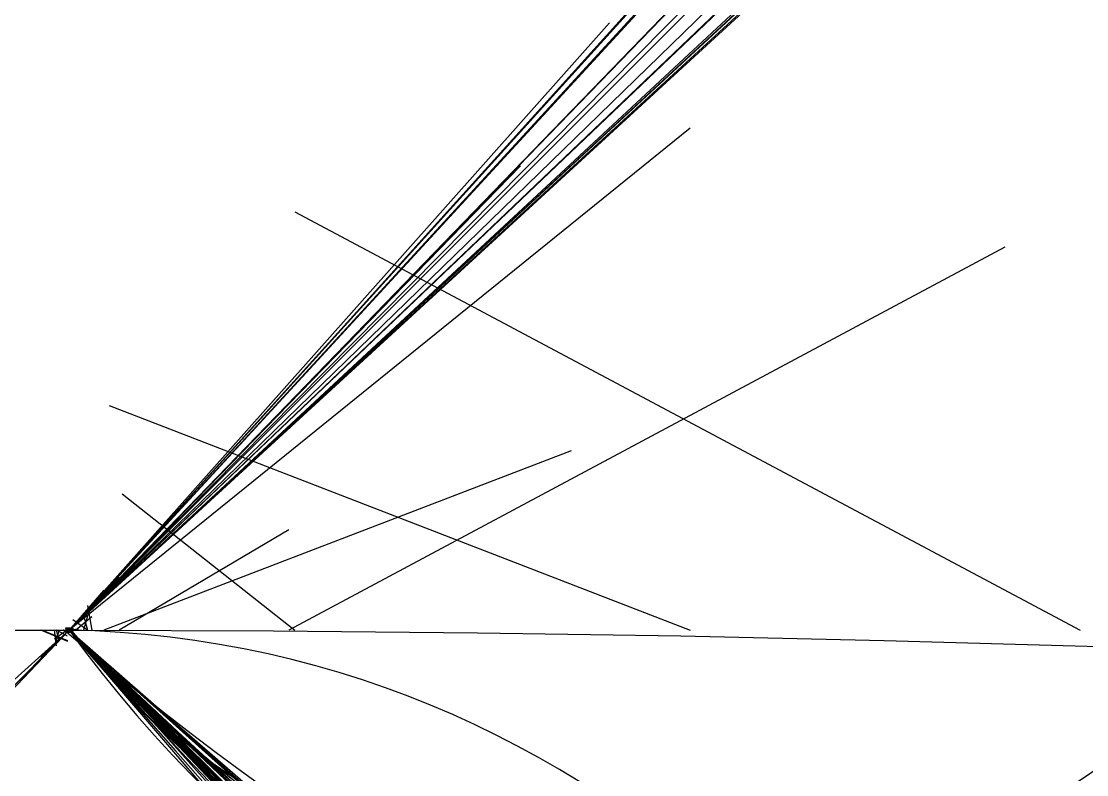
# Model space of a CAD drawing. Header units: metres. Extents: x -8192 to 99157, y -16384 to 95255.
# Drawn here: x -12.4 to 264, y -37.5 to 157.9 of the extents above; entities that cross this region are included whole.
import ezdxf

# ---------------------------------------------------------------- set-up
doc = ezdxf.new("R2010")
doc.units = ezdxf.units.M

msp = doc.modelspace()

# ---------------------------------------------------------------- linework, layer by layer
at = {"layer": 'MCD_Layer_0'}
for p, q in [((89731.921787, 83416.421793), (0, 0)), ((89921.421775, 82740.421782), (0, 0)), ((53684.945262, 58477.195262), (0, 0)), ((50559.445267, 54891.945266), (0, 0)), ((58303.710852, 53488.710856), (0, 0)), ((47588.19522, 52674.695221), (0, 0)), ((55187.460864, 51092.710867), (0, 0)), ((51092.710867, 48693.960859), (0, 0)), ((43044.195227, 47519.195228), (0, 0)), ((397.03424, 401.635802), (0, 0)), ((260.542053, 248.620636), (0, 0)), ((246.79251, 240.015167), (0, 0)), ((140.130401, 157.501495), (0, 0)), ((117.113052, 120.439224), (0, 0)), ((-0.999817, 0), (0, 0.000092)), ((-0.990234, -0.513031), (-0.59375, 0.469604)), ((-0.987335, 0.503174), (-0.474182, 0.51059)), ((-0.981873, -0.505066), (-0.447327, 0.50705)), ((-0.981079, 0.496002), (-0.551117, 0.511017)), ((-0.976013, 0.478516), (0, 0.496094)), ((-0.976013, 0.478516), (0.982422, 0.491119)), ((-0.976013, 0.478516), (0.377594, 0.48175)), ((-0.974976, -0.507538), (0.045898, 0.509369)), ((-0.97464, 0.49707), (-0.625549, 0.50708)), ((-0.970856, 0.490692), (0.387878, 0.507568)), ((-0.470764, 0.331177), (-0.970825, -0.666016)), ((0.253387, 0.497955), (-0.967407, 0.50296)), ((-0.444763, 0.486145), (-0.967224, 0.493744)), ((-0.959991, 0.489594), (0.163208, 0.495514)), ((-0.959991, -0.510406), (-0.028778, 0.495361)), ((0.27002, -0.514832), (-0.955078, 0.492188)), ((0.177734, 0.485168), (-0.955078, 0.492188)), ((-0.954376, 0.503113), (0.331116, 0.510651)), ((-0.953583, 0.470978), (0, 0.492188)), ((0.156525, -0.512482), (-0.952209, 0.507507)), ((-0.424957, 0.491394), (-0.952179, 0.507935)), ((-0.947296, 0.497284), (0.567749, 0.503418)), ((-0.243195, 0.488617), (-0.944, 0.487)), ((-0.940796, -0.509613), (0, 0.496094)), ((-0.940796, -0.509613), (0.000031, 0.495605)), ((-0.940796, -0.509613), (0, 0.480469)), ((-0.940796, -0.509613), (0, 0)), ((-0.929016, 0.496582), (-0.927399, 0.510223)), ((-0.924255, -0.507507), (-0.178741, 0.507935)), ((-0.915802, 0.49762), (0.254242, 0.507812)), ((0.543427, 0.497803), (-0.913879, 0.507751)), ((-0.905609, -0.513367), (0.256012, 0.495605)), ((-0.905609, -0.513367), (-0.751984, 0.485168)), ((-0.905579, 0.488586), (-0.204773, 0.495575)), ((-0.90094, 0.496368), (-0.784882, 0.510254)), ((0.747345, -0.509827), (-0.90033, 0.508606)), ((-0.895996, -0.51004), (0.687988, 0.482208)), ((0.159332, -0.509583), (-0.895905, 0.508026)), ((-0.410431, 0.496735), (-0.893372, 0.507202)), ((-0.891235, 0.492645), (0.452667, 0.511322)), ((-0.880005, -0.513611), (0.000031, 0.495605)), ((-0.880005, 0.486389), (0.000031, 0.495605)), ((-0.880005, -0.521423), (-0.544006, 0.494415)), ((-0.880005, 0.486389), (0, 0.480469)), ((-0.109375, -0.520935), (-0.880005, 0.482483)), ((0.078125, 0.479218), (-0.880005, 0.482483)), ((-0.880005, -0.513611), (0, 0.480469)), ((0.541016, 0.486328), (-0.877197, 0.495178)), ((-0.0625, -0.51535), (-0.877197, 0.495178)), ((-0.544769, -0.509918), (-0.872223, 0.507904)), ((-0.864014, -0.514252), (0.511993, 0.491211)), ((-0.857605, 0.489594), (-0.609253, 0.496246)), ((-0.857605, 0.489594), (0.157471, 0.49408)), ((-0.855377, 0.502197), (-0.642792, 0.511475)), ((-0.851196, 0.489532), (0.928009, 0.48822)), ((-0.841614, 0.488953), (0.700806, 0.487946)), ((0.415039, -0.512543), (-0.835938, 0.485107)), ((-0.833008, -0.510529), (0.002197, 0.496094)), ((0.713593, -0.521942), (-0.828796, 0.493225)), ((-0.075592, 0.501801), (-0.820312, 0.510162)), ((-0.819183, 0.488251), (-0.444763, 0.495422)), ((-0.819183, 0.488251), (-0.169586, 0.488403)), ((-0.81601, -0.511292), (0, 0.480469)), ((-0.595215, -0.516815), (-0.812775, 0.493561)), ((0.713593, -0.521942), (-0.812775, 0.493561)), ((-0.805603, -0.504517), (-0.104797, 0.50708)), ((-0.118378, 0.487915), (-0.803192, 0.488586)), ((-0.799988, -0.510956), (0.000031, 0.495605)), ((-0.799988, -0.510956), (0, 0.480469)), ((-0.799347, 0.50177), (-0.751343, 0.508331)), ((-0.358398, -0.512238), (-0.791199, 0.49353)), ((-0.783997, 0.488403), (-0.076782, 0.495331)), ((0.22403, 0.487122), (-0.777588, 0.489319)), ((-0.768005, -0.512238), (-0.204803, 0.496063)), ((-0.768005, -0.512238), (0.000031, 0.495605)), ((-0.768005, -0.512238), (-0.204773, 0.495575)), ((0.992188, -0.516296), (-0.768005, 0.495575)), ((-0.768005, -0.512238), (0, 0.480469)), ((-0.767029, 0.488953), (0.752014, 0.48941)), ((-0.767029, 0.488953), (-0.47998, 0.487946)), ((-0.765747, 0.496002), (0.844391, 0.510284)), ((-0.751984, 0.481262), (0.511993, 0.491211)), ((-0.751984, -0.514832), (0.723206, 0.480408)), ((-0.751984, -0.514832), (0, 0)), ((-0.748993, -0.498627), (0.509399, 0.508057)), ((0.095673, 0.503235), (-0.745941, 0.511047)), ((0.562225, 0.485962), (-0.739655, 0.508331)), ((-0.736023, 0.484528), (0, 0)), ((-0.736023, 0.484528), (0, 0.480469)), ((-0.732452, 0.497742), (0.757996, 0.506622)), ((-0.726654, 0.504059), (0.803192, 0.511383)), ((-0.723206, -0.511688), (0.496033, 0.495758)), ((-0.704865, 0.497803), (0.757996, 0.506714)), ((-0.70401, -0.52652), (0, 0.496094)), ((-0.703156, 0.497955), (0.321625, 0.507812)), ((-0.70285, -0.515228), (0.966278, 0.508362)), ((-0.696564, 0.503326), (0.03537, 0.510651)), ((-0.694427, -0.528076), (0.256012, 0.495605)), ((0.790405, 0.490021), (-0.693024, 0.489441)), ((-0.690491, 0.492706), (0.219604, 0.502869)), ((-0.096008, -0.527435), (-0.688019, 0.496277)), ((-0.270996, 0.488617), (-0.688019, 0.494324)), ((-0.687653, 0.491333), (0.555023, 0.508118)), ((-0.675201, 0.476624), (0, 0.496094)), ((-0.671997, 0.489777), (-0.016022, 0.479126)), ((-0.6716, -0.514496), (0.610077, 0.508362)), ((-0.496002, -0.510437), (-0.665588, 0.488739)), ((-0.188812, -0.511414), (-0.665588, 0.488739)), ((-0.664764, -0.508698), (0.178955, 0.509674)), ((0.366821, -0.507721), (-0.662079, 0.509399)), ((0.736023, 0.486145), (-0.65921, -0.522064)), ((-0.656006, 0.490112), (0, 0.480469)), ((-0.650391, -0.520172), (0.002319, 0.496094)), ((-0.650391, -0.520172), (0, 0.430664)), ((-0.640015, -0.513458), (0.563202, 0.495605)), ((-0.640015, 0.482635), (0, 0.490234)), ((0.238342, -0.507385), (-0.63797, 0.507904)), ((0.927673, 0.499603), (-0.637299, 0.511383)), ((-0.544006, 0.488556), (-0.633636, 0.488434)), ((0.390106, 0.498169), (-0.624634, 0.503021)), ((-0.623993, -0.510193), (0, 0.496094)), ((-0.623993, 0.489807), (0, 0.496094)), ((-0.623993, -0.511169), (-0.495972, 0.495422)), ((-0.623993, 0.488831), (-0.495972, 0.495422)), ((-0.623993, -0.511169), (0.81601, 0.494659)), ((-0.623993, -0.510193), (0.81601, 0.494659)), ((-0.623993, 0.489807), (0.81601, 0.494659)), ((-0.623993, 0.488831), (0.81601, 0.494659)), ((0.076599, 0.498718), (-0.61145, 0.510345)), ((0.72641, 0.488678), (-0.609253, 0.496246)), ((-0.605469, -0.520172), (0.962891, 0.494415)), ((-0.605469, -0.520172), (0, 0.438354)), ((-0.600159, 0.492279), (0.9039, 0.508118)), ((-0.598389, 0.483704), (-0.204773, 0.495575)), ((-0.595215, -0.516815), (0.758392, 0.491302)), ((0.291168, -0.511078), (-0.595184, 0.485138)), ((-0.042023, 0.502899), (-0.594635, 0.509979)), ((-0.594269, 0.500305), (-0.231293, 0.510864)), ((-0.59201, -0.515381), (-0.23996, 0.495422)), ((-0.59201, -0.515381), (0.463989, 0.483368)), ((-0.59198, -0.509521), (-0.204773, 0.495575)), ((0.608002, -0.512634), (-0.588776, 0.495331)), ((0.810699, -0.511719), (-0.58194, 0.507874)), ((-0.575989, -0.510162), (0.563202, 0.495605)), ((-0.016022, 0.47522), (-0.572815, 0.492249)), ((0.777771, 0.494141), (-0.559875, 0.507111)), ((-0.554749, 0.507599), (0, 0.512695)), ((-0.554749, -0.492401), (0, 0.512695)), ((-0.554749, 0.507599), (0, 0.511475)), ((-0.554749, -0.492401), (0, 0.511475)), ((-0.554718, 0.50769), (-0.5, 0.512695)), ((-0.554718, -0.49231), (-0.5, 0.512695)), ((-0.554718, 0.50769), (0.999969, 0.511414)), ((-0.554718, -0.49231), (0.999969, 0.511414)), ((-0.553589, -0.513794), (-0.028809, 0.489014)), ((-0.544006, -0.510468), (0, 0.496094)), ((-0.544006, -0.510468), (0.000031, 0.495605)), ((-0.544006, 0.488556), (0.323212, 0.495453)), ((-0.544006, 0.489532), (0.976013, 0.486298)), ((-0.544006, -0.510468), (0, 0.480469)), ((-0.544006, -0.510468), (0, 0)), ((-0.541992, -0.511749), (0.001343, 0.496094)), ((-0.541992, -0.511749), (-0.284912, 0.49295)), ((-0.42337, 0.502136), (-0.540314, 0.511414)), ((-0.534424, -0.522766), (0.256012, 0.495605)), ((0.357574, -0.510651), (-0.531647, 0.50827)), ((-0.527985, 0.489868), (-0.204773, 0.495575)), ((0.257812, 0.47934), (-0.525879, 0.490479)), ((-0.525757, -0.504028), (-0.432007, 0.509644)), ((-0.520081, 0.496582), (0.42868, 0.511017)), ((0.960175, 0.501648), (-0.516937, 0.510162)), ((0.447266, -0.513824), (-0.514893, 0.492218)), ((0.552582, 0.492157), (-0.512848, 0.507904)), ((0, -0.406372), (-0.512268, 0.256012)), ((-0.511993, -0.518585), (0.256012, 0.495605)), ((-0.511993, 0.481415), (0.256012, 0.495605)), ((-0.511993, 0.481415), (0, 0.480469)), ((-0.511993, -0.518585), (0, 0.480469)), ((0, -0.723206), (-0.511688, 0.255981)), ((-0.496033, -0.517273), (0.256012, 0.495605)), ((-0.496033, -0.517273), (-0.496002, 0.492493)), ((-0.496033, -0.517273), (0.496002, 0.491852)), ((-0.496033, -0.517273), (0.015991, 0.481781)), ((-0.496002, -0.513367), (0.777588, 0.496246)), ((-0.080017, -0.514404), (-0.496002, 0.492493)), ((0.94397, -0.520233), (-0.495972, 0.495422)), ((0.94397, 0.479767), (-0.495972, 0.495422)), ((-0.493042, -0.503967), (-0.125641, 0.508179)), ((-0.489563, -0.510498), (0.799866, 0.476624)), ((-0.0625, -0.51535), (-0.489502, 0.493439)), ((-0.488434, 0.49057), (0.152771, 0.507599)), ((-0.291229, 0.48468), (-0.444763, 0.495422)), ((-0.063995, 0.497742), (-0.441467, 0.507385)), ((-0.4375, -0.514374), (0.628906, 0.483826)), ((-0.435181, 0.489471), (0.243195, 0.496216)), ((-0.435181, 0.489471), (-0.281586, 0.495819)), ((-0.431976, 0.487976), (-0.204773, 0.495575)), ((0.289642, 0.50174), (-0.430573, 0.510223)), ((-0.424042, -0.503235), (-0.093079, 0.507477)), ((-0.137573, 0.487122), (-0.422394, 0.48642)), ((0.242737, -0.513428), (-0.414764, 0.509674)), ((-0.412598, 0.490295), (0.962891, 0.494415)), ((-0.412598, 0.490295), (0, 0.438354)), ((-0.073273, 0.500763), (-0.410736, 0.510742)), ((-0.406372, -0.512268), (0.256012, 0.495605)), ((-0.406372, -0.512268), (0.143982, 0.48056)), ((-0.400024, -0.521118), (0.256012, 0.495605)), ((0.902802, 0.49704), (-0.394592, 0.507141)), ((-0.393616, 0.488586), (0.589478, 0.494354)), ((-0.393616, 0.488586), (0.157471, 0.49408)), ((-0.393585, 0.489563), (-0.204803, 0.496063)), ((-0.393585, 0.489563), (-0.204773, 0.495575)), ((-0.384827, -0.877625), (0.001892, 0)), ((-0.249573, 0.487701), (-0.380768, 0.489441)), ((0.226501, 0.492706), (-0.370728, 0.503662)), ((-0.368011, -0.508728), (-0.204803, 0.496063)), ((-0.368011, 0.491272), (-0.204803, 0.496063)), ((-0.368011, -0.508728), (-0.204773, 0.495575)), ((-0.368011, 0.491272), (-0.204773, 0.495575)), ((-0.367584, 0.502014), (0.960968, 0.511475)), ((0.109009, -0.506531), (-0.366302, 0.50943)), ((-0.358398, -0.512238), (0.584808, 0.49411)), ((-0.342407, 0.477356), (0, 0)), ((-0.336029, -0.510986), (0.59198, 0.482147)), ((-0.328949, -0.511353), (0.601044, 0.507874)), ((-0.323242, -0.509705), (0.962891, 0.494415)), ((-0.323242, -0.509705), (0, 0.438354)), ((-0.320007, 0.465912), (0.256012, 0.495605)), ((-0.320007, 0.469818), (-0.012787, 0.493256)), ((0.162323, 0.503418), (-0.313751, 0.511017)), ((-0.311249, -0.502655), (0.730652, 0.507446)), ((-0.310394, -0.510284), (0.171112, 0.507935)), ((0.460571, -0.505859), (-0.304718, 0.509491)), ((-0.304016, -0.521057), (0, 0.496094)), ((-0.304016, -0.521057), (0.000031, 0.495605)), ((0.033051, 0.491028), (-0.30188, 0.503357)), ((-0.297577, -0.512329), (0.009583, 0.496246)), ((-0.297577, -0.512329), (0.707214, 0.494232)), ((-0.296661, 0.497223), (0.155151, 0.503387)), ((-0.291229, 0.48468), (-0.211212, 0.488312)), ((-0.287994, -0.509979), (0, 0.496094)), ((-0.287994, -0.509979), (0.000031, 0.495605)), ((-0.287994, 0.490021), (0.143982, 0.472748)), ((-0.287994, -0.509979), (0, 0.480469)), ((-0.287994, -0.509979), (0, 0)), ((-0.286621, -0.511108), (-0.113281, 0.479553)), ((-0.279327, 0.497681), (0.335388, 0.507385)), ((-0.272003, -0.512573), (0, 0.480469)), ((-0.272003, -0.512573), (0, 0)), ((-0.271393, 0.500427), (-0.137115, 0.510803)), ((-0.270996, 0.488617), (0.880005, 0.494049)), ((-0.255981, -0.513214), (-0.204773, 0.495575)), ((-0.249573, 0.487701), (0.867218, 0.488312)), ((0.30722, -0.510742), (-0.23996, 0.495422)), ((0.720001, -0.511261), (-0.23996, 0.495422)), ((-0.175964, -0.510559), (-0.23996, 0.495422)), ((0.128021, -0.512939), (-0.23996, 0.495422)), ((0.128021, 0.487061), (-0.23996, 0.495422)), ((0.800018, 0.489441), (-0.23996, 0.495422)), ((0.928009, -0.51178), (-0.23996, 0.495422)), ((0.272003, -0.512848), (-0.23996, 0.495422)), ((-0.236053, -0.503571), (0.06308, 0.507935)), ((0.713593, -0.521942), (-0.233582, 0.491943)), ((0.524017, 0.50296), (-0.232666, 0.51059)), ((-0.230042, 0.494049), (0.472839, 0.50705)), ((-0.225647, 0.494049), (0.204468, 0.503693)), ((-0.211182, -0.510712), (0, 0)), ((0, -0.515625), (-0.204803, 0.496063)), ((0.736023, 0.486145), (-0.204803, 0.496063)), ((0.064026, -0.507446), (-0.204803, 0.496063)), ((0.127991, 0.489014), (-0.204803, 0.496063)), ((0.064026, 0.492554), (-0.204803, 0.496063)), ((0.707153, 0.479095), (-0.204803, 0.496063)), ((0, -0.515625), (-0.204773, 0.495575)), ((0.736023, 0.486145), (-0.204773, 0.495575)), ((0.064026, -0.507446), (-0.204773, 0.495575)), ((0.559998, -0.510712), (-0.204773, 0.495575)), ((0.736023, -0.507996), (-0.204773, 0.495575)), ((0.707153, 0.479095), (-0.204773, 0.495575)), ((-0.199371, 0.50058), (-0.01059, 0.510925)), ((-0.199371, 0.50174), (0.020844, 0.510132)), ((0.009918, -0.509613), (-0.193268, 0.50827)), ((0.675323, -0.50296), (-0.188782, 0.507782)), ((-0.188782, -0.510437), (0.000031, 0.495605)), ((-0.188782, -0.510437), (0, 0.480469)), ((0.946808, -0.502838), (-0.185608, 0.507477)), ((-0.175964, -0.510559), (0.015991, 0.481781)), ((-0.172852, 0.488495), (0.962891, 0.494415)), ((-0.172852, 0.488495), (0, 0.438354)), ((0.063995, 0.477905), (-0.166412, 0.496185)), ((-0.159943, 0.503021), (0.977936, 0.509979)), ((-0.158997, 0.496094), (0.742828, 0.510986)), ((-0.151367, 0.488495), (0.117676, 0.494202)), ((-0.151367, 0.488495), (0, 0.438843)), ((0.229218, 0.501038), (-0.145844, 0.510712)), ((-0.143066, 0.489349), (0.751984, 0.496246)), ((-0.143066, 0.489349), (0.880005, 0.494049)), ((-0.128021, 0.488495), (0.256012, 0.495605)), ((-0.128021, -0.518341), (0, 0.480469)), ((-0.128021, -0.518341), (0, 0)), ((0.446136, 0.490265), (-0.126251, 0.507874)), ((0.554321, -0.505402), (-0.110596, 0.50827)), ((-0.109375, -0.520935), (0.447998, 0.494751)), ((-0.108826, 0.482452), (0.803223, 0.483063)), ((-0.106628, -0.50296), (0.538513, 0.509674)), ((0.38678, -0.50473), (-0.106018, 0.507141)), ((-0.104736, -0.511505), (0.117676, 0.494202)), ((-0.104736, -0.511505), (0, 0.438843)), ((-0.102386, 0.487274), (0, 0)), ((-0.097748, -0.498779), (0.333466, 0.508026)), ((-0.096008, 0.486237), (0, 0.480469)), ((-0.095978, 0.48819), (0.563202, 0.495605)), ((0.660156, 0.481415), (-0.088379, 0.49234)), ((-0.083008, -0.511505), (0.962891, 0.494415)), ((-0.083008, -0.511505), (0, 0.438354)), ((-0.080017, -0.514404), (0.256012, 0.495605)), ((-0.080017, -0.514404), (0.496002, 0.491852)), ((-0.080017, 0.488525), (0, 0)), ((-0.080017, -0.514404), (0.015991, 0.481781)), ((-0.079987, -0.510498), (0.323212, 0.495453)), ((-0.079987, -0.510498), (0.630402, 0.488617)), ((0.27002, -0.514832), (-0.074707, 0.493073)), ((0.177734, 0.485168), (-0.074707, 0.493073)), ((-0.069489, -0.498962), (0.909485, 0.510193)), ((0.848999, 0.488708), (-0.063995, 0.496185)), ((-0.063995, -0.509186), (0.281616, 0.496094)), ((-0.063995, 0.490814), (0.281616, 0.496094)), ((-0.063995, -0.509186), (0.563202, 0.495605)), ((-0.063995, 0.490814), (0.563202, 0.495605)), ((-0.062042, 0.496765), (0.426697, 0.507141)), ((0.386017, -0.507965), (-0.051056, 0.508484)), ((-0.046112, -0.503052), (0.672821, 0.507812)), ((0.992188, 0.483704), (-0.016022, 0.479126)), ((0.976562, 0.482391), (-0.016022, 0.479126)), ((0.992188, -0.516296), (-0.016022, 0.479126)), ((0.976562, -0.517609), (-0.016022, 0.479126)), ((-0.000001, 0.000031), (0, 0)), ((-0.000001, -0.000001), (0, 0)), ((-0.000001, 0), (0, 0)), ((0.028839, -0.510529), (0, 0.496094)), ((0.073578, 0.472443), (0, 0.496094)), ((0.81601, -0.509247), (0, 0.496094)), ((0.144012, -0.515533), (0, 0.496094)), ((0.144012, 0.484467), (0, 0.496094)), ((0.81601, 0.490753), (0, 0.496094)), ((0.127991, -0.510986), (0, 0.496094)), ((0, 0.490234), (0.000031, 0.495605)), ((0.147217, -0.516052), (0, 0.492188)), ((0.128021, 0.487061), (0, 0.492188)), ((0.128021, -0.512939), (0, 0.492188)), ((0, 0.491211), (0, 0.480469)), ((0, 0.491211), (0, 0)), ((0.81601, 0.490753), (0, 0.480469)), ((0.81601, 0.490753), (0, 0)), ((0.191986, -0.51355), (0, 0.490234)), ((0.864868, 0.490021), (0, 0.488281)), ((0.304016, 0.489777), (0, 0.480469)), ((0.177734, 0.485168), (0, 0.438843)), ((0.768005, 0.484863), (0, 0.480469)), ((0.768005, 0.484863), (0, 0)), ((0.23999, 0.484528), (0, 0)), ((0.144012, 0.484467), (0, 0)), ((0.144012, 0.484467), (0, 0.480469)), ((0.992188, 0.483704), (0, 0)), ((0.911987, -0.515045), (0, 0.480469)), ((0.768005, -0.515137), (0, 0.480469)), ((0.81601, -0.509247), (0, 0.480469)), ((0.304016, -0.510223), (0, 0.480469)), ((0.144012, -0.515533), (0, 0.480469)), ((0.94397, -0.511444), (0, 0.480469)), ((0, -0.508789), (0, 0.480469)), ((0.063995, -0.509399), (0, 0.480469)), ((0.127991, -0.510986), (0, 0.480469)), ((0.143982, -0.527252), (0, 0.480469)), ((0.683594, 0.479828), (0, 0.438354)), ((0.728516, 0.479828), (0, 0.430664)), ((0.27002, -0.514832), (0, 0.438843)), ((0.01175, 0.01175), (0, 0)), ((0, 0.011063), (0, 0)), ((0.009906, 0.010593), (0, 0)), ((0.010593, 0.010593), (0, 0)), ((0.000383, 0.010444), (0, 0)), ((0.010444, 0.010444), (0, 0)), ((0.00975, 0.010437), (0, 0)), ((0.000591, 0.010256), (0, 0)), ((0.010256, 0.010256), (0, 0)), ((0, 0.009725), (0, 0)), ((0.003975, 0.007881), (0, 0)), ((0.007881, 0.007881), (0, 0)), ((0.003975, 0.007881), (0, 0)), ((0.007881, 0.007881), (0, 0)), ((0.005188, 0.007813), (0, 0)), ((0.007813, 0.007813), (0, 0)), ((0.005188, 0.007813), (0, 0)), ((0.007813, 0.007813), (0, 0)), ((0.005188, 0.007813), (0, 0)), ((0.007813, 0.007813), (0, 0)), ((0.005188, 0.007813), (0, 0)), ((0.007813, 0.007813), (0, 0)), ((0.007813, 0.007813), (0, 0)), ((0.007813, 0.007813), (0, 0)), ((0, 0.007813), (0, 0)), ((0.007813, 0.007813), (0, 0)), ((0.000099, 0.007813), (0, 0)), ((0.007813, 0.007813), (0, 0)), ((0.003906, 0.007813), (0, 0)), ((0.007813, 0.007813), (0, 0)), ((0.003906, 0.007813), (0, 0)), ((0.007813, 0.007813), (0, 0)), ((0.001063, 0.007813), (0, 0)), ((0.007813, 0.007813), (0, 0)), ((0.003906, 0.007813), (0, 0)), ((0.007813, 0.007813), (0, 0)), ((0.003906, 0.007813), (0, 0)), ((0.007813, 0.007813), (0, 0)), ((0.003906, 0.007813), (0, 0)), ((0.007813, 0.007813), (0, 0)), ((0.003906, 0.007813), (0, 0)), ((0.007813, 0.007813), (0, 0)), ((0.003906, 0.007813), (0, 0)), ((0.007813, 0.007813), (0, 0)), ((0.003906, 0.007813), (0, 0)), ((0.007813, 0.007813), (0, 0)), ((0, 0.007813), (0, 0)), ((0.007813, 0.007813), (0, 0)), ((0.001563, 0.007813), (0, 0)), ((0.007813, 0.007813), (0, 0)), ((0, 0.007813), (0, 0)), ((0.007812, 0.007813), (0, 0)), ((0.001953, 0.007813), (0, 0)), ((0.007813, 0.007813), (0, 0)), ((0.007813, 0.007813), (0, 0)), ((0, 0.007813), (0, 0)), ((0.002734, 0.007813), (0, 0)), ((0.007813, 0.007813), (0, 0)), ((0.007813, 0.007813), (0, 0)), ((0.007812, 0.007813), (0, 0)), ((0.000031, 0.007813), (0, 0)), ((0.003894, 0.007788), (0, 0)), ((0.007788, 0.007788), (0, 0)), ((0.003894, 0.007788), (0, 0)), ((0.007788, 0.007788), (0, 0)), ((0.003894, 0.007788), (0, 0)), ((0.007788, 0.007788), (0, 0)), ((0.003906, 0.007788), (0, 0)), ((0.007788, 0.007788), (0, 0)), ((0.003894, 0.007788), (0, 0)), ((0.007788, 0.007788), (0, 0)), ((0.009825, 0.005825), (0, 0)), ((0.005188, 0.005188), (0, 0)), ((0.005188, 0.005188), (0, 0)), ((0.005188, 0.005188), (0, 0)), ((0.007813, 0.005188), (0, 0)), ((0.005188, 0.005188), (0, 0)), ((0.005188, 0.005188), (0, 0)), ((0.007813, 0.005188), (0, 0)), ((0.005188, 0.005188), (0, 0)), ((0.007881, 0.003975), (0, 0)), ((0.003975, 0.003975), (0, 0)), ((0.003975, 0.003975), (0, 0)), ((0.007881, 0.003975), (0, 0)), ((0.003975, 0.003975), (0, 0)), ((0.003975, 0.003975), (0, 0)), ((0, 0.003938), (0, 0)), ((0.003938, 0.003938), (0, 0)), ((0, 0.003938), (0, 0)), ((0.003938, 0.003938), (0, 0)), ((0, 0.003938), (0, 0)), ((0.003938, 0.003938), (0, 0)), ((0.003938, 0.003938), (0, 0)), ((0.003938, 0.003938), (0, 0)), ((0.003938, 0.003938), (0, 0)), ((0.003938, 0.003938), (0, 0)), ((0.003938, 0.003938), (0, 0)), ((0.003906, 0.003906), (0, 0)), ((0.003906, 0.003906), (0, 0)), ((0.003906, 0.003906), (0, 0)), ((0.007813, 0.003906), (0, 0)), ((0.003906, 0.003906), (0, 0)), ((0.003906, 0.003906), (0, 0)), ((0.007813, 0.003906), (0, 0)), ((0.003906, 0.003906), (0, 0)), ((0.003906, 0.003906), (0, 0)), ((0.007788, 0.003906), (0, 0)), ((0.003906, 0.003906), (0, 0)), ((0.003906, 0.003906), (0, 0)), ((0.007813, 0.003906), (0, 0)), ((0.003906, 0.003906), (0, 0)), ((0.003906, 0.003906), (0, 0)), ((0.003906, 0.003906), (0, 0)), ((0.003906, 0.003906), (0, 0)), ((0.007813, 0.003906), (0, 0)), ((0.003906, 0.003906), (0, 0)), ((0.007788, 0.003894), (0, 0)), ((0.003894, 0.003894), (0, 0)), ((0.003894, 0.003894), (0, 0)), ((0.007788, 0.003894), (0, 0)), ((0.003894, 0.003894), (0, 0)), ((0.003894, 0.003894), (0, 0)), ((0.007788, 0.003894), (0, 0)), ((0.003894, 0.003894), (0, 0)), ((0.003894, 0.003894), (0, 0)), ((0.003894, 0.003894), (0, 0)), ((0.007788, 0.003894), (0, 0)), ((0.003894, 0.003894), (0, 0)), ((0.001906, 0.003859), (0, 0)), ((0.000007, 0.00355), (0, 0)), ((0.000014, 0.003547), (0, 0)), ((0.007813, 0.003516), (0, 0)), ((0, 0.003456), (0, 0)), ((0, 0.003316), (0, 0)), ((0, 0.003316), (0, 0)), ((0, 0.003281), (0, 0)), ((0, 0.003281), (0, 0)), ((0, 0.003281), (0, 0)), ((0.000062, 0.003281), (0, 0)), ((0, 0.003281), (0, 0)), ((0, 0.003281), (0, 0)), ((0, 0.003281), (0, 0)), ((0, 0.003281), (0, 0)), ((0, 0.003269), (0, 0)), ((0, 0.003266), (0, 0)), ((0.001063, 0.003266), (0, 0)), ((0.000001, 0.003094), (0, 0)), ((0.000036, 0.002925), (0, 0)), ((0.000984, 0.002609), (0, 0)), ((0.000984, 0.002609), (0, 0)), ((0.007813, 0.002266), (0, 0)), ((0.002266, 0.002266), (0, 0)), ((0.001906, 0.001906), (0, 0)), ((0, 0.001563), (0, 0)), ((0.007813, 0.001563), (0, 0)), ((0.007813, 0.001563), (0, 0)), ((0, 0.001234), (0, 0)), ((0.007813, 0.001172), (0, 0)), ((0.003266, 0.001063), (0, 0)), ((0.001063, 0.001063), (0, 0)), ((0.007813, 0.001063), (0, 0)), ((0.001063, 0.001063), (0, 0)), ((0.007813, 0.000984), (0, 0)), ((0.000984, 0.000984), (0, 0)), ((0.007813, 0.000984), (0, 0)), ((0.000984, 0.000984), (0, 0)), ((0.000008, 0.000785), (0, 0)), ((0, 0.000778), (0, 0)), ((0, 0.000778), (0, 0)), ((0, 0.000778), (0, 0)), ((0.000459, 0.000711), (0, 0)), ((0.000449, 0.000691), (0, 0)), ((0.000591, 0.000591), (0, 0)), ((0, 0.000551), (0, 0)), ((0.000114, 0.000521), (0, 0)), ((0, 0.000488), (0, 0)), ((0.000298, 0.000477), (0, 0)), ((0.010593, 0.000459), (0, 0)), ((0.000459, 0.000459), (0, 0)), ((0.010437, 0.000449), (0, 0)), ((0.000449, 0.000449), (0, 0)), ((0, 0.000426), (0, 0)), ((0.000383, 0.000383), (0, 0)), ((0.000293, 0.000293), (0, 0)), ((0.000009, 0.000226), (0, 0)), ((0.000226, 0.000226), (0, 0)), ((0.000477, 0.000218), (0, 0)), ((0.002266, 0.000196), (0, 0)), ((0, 0.000153), (0, 0)), ((0.000081, 0.000142), (0, 0)), ((0.000142, 0.000142), (0, 0)), ((0.000226, 0.000142), (0, 0)), ((0.000081, 0.000142), (0, 0)), ((0.000142, 0.000142), (0, 0)), ((0.004625, 0.000126), (0, 0)), ((0.000122, 0.000122), (0, 0)), ((0.000521, 0.000114), (0, 0)), ((0.000114, 0.000114), (0, 0)), ((0.000034, 0.000099), (0, 0)), ((0.001172, 0.000098), (0, 0)), ((0.776917, 0), (0, 0.000092)), ((0.000062, 0.000062), (0, 0)), ((0.003938, 0.000062), (0, 0)), ((0.003938, 0.000062), (0, 0)), ((0.000062, 0.000062), (0, 0)), ((0.003281, 0.000062), (0, 0)), ((0.000062, 0.000062), (0, 0)), ((0.000062, 0.000062), (0, 0)), ((0.003938, 0.000051), (0, 0)), ((0.003938, 0.000051), (0, 0)), ((0, 0.000039), (0, 0)), ((0.002894, 0.000036), (0, 0)), ((0.000035, 0.000035), (0, 0)), ((0, 0.000032), (0, 0)), ((0.000032, 0.000032), (0, 0)), ((0.000031, 0.000031), (0, 0)), ((0, 0.000031), (0, 0)), ((0.000031, 0.000031), (0, 0)), ((0.000031, 0.000031), (0, 0)), ((0, 0.000031), (0, 0)), ((0.000003, 0.000031), (0, 0)), ((0.000031, 0.000031), (0, 0)), ((0.000006, 0.000031), (0, 0)), ((0.000031, 0.000031), (0, 0)), ((0.000006, 0.000031), (0, 0)), ((0.000031, 0.000031), (0, 0)), ((0.000006, 0.000031), (0, 0)), ((0.000006, 0.000031), (0, 0)), ((0.000031, 0.000031), (0, 0)), ((0.000006, 0.000031), (0, 0)), ((0.000031, 0.000031), (0, 0)), ((0.000003, 0.000031), (0, 0)), ((0.000031, 0.000031), (0, 0)), ((0.000098, 0.000031), (0, 0)), ((0.000031, 0.000031), (0, 0)), ((0.000031, 0.000031), (0, 0)), ((0.000003, 0.000031), (0, 0)), ((0.000003, 0.000031), (0, 0)), ((0.000031, 0.000031), (0, 0)), ((0.000003, 0.000031), (0, 0)), ((0.000031, 0.000031), (0, 0)), ((0, 0.000031), (0, 0)), ((0.000003, 0.000031), (0, 0)), ((0.000031, 0.000031), (0, 0)), ((0.000006, 0.000031), (0, 0)), ((0.000031, 0.000031), (0, 0)), ((0.000031, 0.000031), (0, 0)), ((0.007812, 0.000031), (0, 0)), ((0.000008, 0.000026), (0, 0)), ((0.000007, 0.000022), (0, 0)), ((0.003938, 0.000014), (0, 0)), ((0.000024, 0.000009), (0, 0)), ((0.000009, 0.000009), (0, 0)), ((0.000142, 0.000008), (0, 0)), ((0.000008, 0.000008), (0, 0)), ((0.000008, 0.000008), (0, 0)), ((0.000785, 0.000008), (0, 0)), ((0.00355, 0.000007), (0, 0)), ((0, 0.000007), (0, 0)), ((0.000142, 0.000007), (0, 0)), ((0.000007, 0.000007), (0, 0)), ((0.000003, 0.000006), (0, 0)), ((0.000031, 0.000006), (0, 0)), ((0.000001, 0.000006), (0, 0)), ((0.000031, 0.000006), (0, 0)), ((0.000031, 0.000006), (0, 0)), ((0.000031, 0.000006), (0, 0)), ((0, 0.000006), (0, 0)), ((0.000031, 0.000006), (0, 0)), ((0.000031, 0.000006), (0, 0)), ((0.000042, 0.000003), (0, 0)), ((0.000031, 0.000003), (0, 0)), ((0, 0.000003), (0, 0)), ((0.000031, 0.000003), (0, 0)), ((0.000031, 0.000003), (0, 0)), ((0, 0.000003), (0, 0)), ((0.000031, 0.000003), (0, 0)), ((0.000031, 0.000003), (0, 0)), ((0, 0.000003), (0, 0)), ((0, 0.000003), (0, 0)), ((0, 0.000002), (0, 0)), ((0.000002, 0.000002), (0, 0)), ((0.000031, 0.000002), (0, 0)), ((0, 0.000002), (0, 0)), ((0.000002, 0.000002), (0, 0)), ((0.000031, 0.000002), (0, 0)), ((0.000031, 0.000002), (0, 0)), ((0, 0.000001), (0, 0)), ((0.000001, 0.000001), (0, 0)), ((0.000039, 0.000001), (0, 0)), ((0.009725, 0.000001), (0, 0)), ((0, 0.000001), (0, 0)), ((0, 0.000001), (0, 0)), ((0.000001, 0.000001), (0, 0)), ((0.000001, 0.000001), (0, 0)), ((0.000031, 0.000001), (0, 0)), ((0.000001, 0.000001), (0, 0)), ((0.505585, -0.523376), (0, 0)), ((0.768005, -0.515137), (0, 0)), ((0.81601, -0.509247), (0, 0)), ((0.144012, -0.515533), (0, 0)), ((0.051178, -0.51123), (0, 0)), ((0.992188, -0.516296), (0, 0)), ((0, -0.508789), (0, 0)), ((0.127991, -0.510986), (0, 0)), ((0.143982, -0.527252), (0, 0)), ((0.000031, 0), (0, 0)), ((0.000035, 0), (0, 0)), ((0, 0), (0, 0)), ((0, 0), (0, 0)), ((0, 0), (0, 0)), ((0.000001, 0), (0, 0)), ((0.000126, 0), (0, 0)), ((0.000001, 0), (0, 0)), ((0.000778, 0), (0, 0)), ((0.000778, 0), (0, 0)), ((0.000778, 0), (0, 0)), ((0.000551, 0), (0, 0)), ((0.000032, 0), (0, 0)), ((0.007813, 0), (0, 0)), ((0, 0), (0, 0)), ((0.003938, 0), (0, 0)), ((0.00002, 0), (0, 0)), ((0.003266, 0), (0, 0)), ((0.003281, 0), (0, 0)), ((0.000031, 0), (0, 0)), ((0.000007, 0), (0, 0)), ((0.00305, 0), (0, 0)), ((0.003438, 0), (0, 0)), ((0.000153, 0), (0, 0)), ((0, 0), (0, 0)), ((0, 0), (0, 0)), ((0.003269, 0), (0, 0)), ((0.003316, 0), (0, 0)), ((0.003316, 0), (0, 0)), ((0.003281, 0), (0, 0)), ((0, 0), (0, 0)), ((0, 0), (0, 0)), ((0, 0), (0, 0)), ((0, 0), (0, 0)), ((0, 0), (0, 0)), ((0, 0), (0, 0)), ((0.01175, 0), (0, 0)), ((0, 0), (0, 0)), ((0.011063, 0), (0, 0)), ((0.000002, 0), (0, 0)), ((0.00002, 0), (0, 0)), ((0, 0), (0, 0)), ((0.000001, 0), (0, 0)), ((0.000031, 0), (0, 0)), ((0, 0), (0, 0)), ((0, 0), (0, 0)), ((0, 0), (0, 0)), ((0.007813, 0), (0, 0)), ((0.003281, 0), (0, 0)), ((0.000488, 0), (0, 0)), ((0.000426, 0), (0, 0)), ((0.001172, 0), (0, 0)), ((0, 0), (0, 0)), ((0, 0), (0, 0)), ((0.007813, 0), (0, 0)), ((0.000003, 0), (0, 0)), ((0.000001, 0), (0, 0)), ((0, 0), (0, 0)), ((0.000879, 0), (0, 0)), ((0.000879, 0), (0, 0)), ((0.007812, 0), (0, 0)), ((0.000002, 0), (0, 0)), ((0.000002, 0), (0, 0)), ((0, 0), (0, 0)), ((0.000031, 0), (0, 0)), ((0.000006, 0), (0, 0)), ((0.000003, 0), (0, 0)), ((0.000002, 0), (0, 0)), ((0, 0), (0, 0)), ((0, 0), (0, 0)), ((0.004688, 0), (0, 0)), ((0.000003, 0), (0, 0)), ((0.001563, 0), (0, 0)), ((0.001563, 0), (0, 0)), ((0.000031, 0), (0, 0)), ((0.000031, 0), (0, 0)), ((0, 0), (0, 0)), ((0, 0), (0, 0)), ((0, -0.000001), (0, 0)), ((0.000003, 0), (0, 0)), ((0.000003, 0), (0, 0)), ((0.000006, 0), (0, 0)), ((0.003516, 0), (0, 0)), ((0.000031, 0), (0, 0)), ((0.007813, 0), (0, 0)), ((0.007812, 0), (0, 0)), ((0.000001, 0), (0, 0)), ((0.000003, 0), (0, 0)), ((0.000011, 0), (0, 0)), ((0.000031, 0), (0, 0)), ((0.000003, 0), (0, 0)), ((0, 0), (0, 0)), ((0, 0), (0, 0)), ((0, 0), (0, 0)), ((0.007813, 0), (0, 0)), ((0.007813, 0), (0, 0)), ((0.000002, 0), (0, 0)), ((0, 0), (0, 0)), ((0, 0), (0, 0)), ((0, 0), (0, 0)), ((0, 0), (0, 0)), ((0.000031, 0), (0, 0)), ((0.000031, 0), (0, 0)), ((0.000006, 0), (0, 0)), ((0.304016, -0.510223), (0.000031, 0.495605)), ((0.81601, -0.509247), (0.000031, 0.495605)), ((0.144012, -0.515533), (0.000031, 0.495605)), ((0.144012, 0.484467), (0.000031, 0.495605)), ((0.81601, 0.490753), (0.000031, 0.495605)), ((0.304016, 0.489777), (0.000031, 0.495605)), ((0.127991, 0.489014), (0.000031, 0.495605)), ((0.064026, 0.492554), (0.000031, 0.495605)), ((0.544006, 0.491882), (0.000031, 0.495605)), ((0.94397, -0.511444), (0.000031, 0.495605)), ((0.799988, -0.516418), (0.000031, 0.495605)), ((0.127991, -0.510986), (0.000031, 0.495605)), ((0.541016, 0.486328), (0.001343, 0.496094)), ((0.464844, -0.513), (0.002197, 0.496094)), ((0.776367, 0.487488), (0.002197, 0.496094)), ((0.25, 0.489685), (0.002197, 0.496094)), ((0.728516, 0.479828), (0.002319, 0.496094)), ((0.841644, 0.490723), (0.003784, 0.503357)), ((0.678406, -0.514282), (0.009583, 0.496246)), ((0.131226, -0.510529), (0.009613, 0.482819)), ((0.800018, 0.489441), (0.015991, 0.481781)), ((0.128021, 0.487061), (0.015991, 0.481781)), ((0.30722, -0.510742), (0.015991, 0.481781)), ((0.720001, -0.511261), (0.015991, 0.481781)), ((0.94397, -0.520233), (0.015991, 0.481781)), ((0.94397, 0.479767), (0.015991, 0.481781)), ((0.128021, -0.512939), (0.015991, 0.481781)), ((0.928009, -0.51178), (0.015991, 0.481781)), ((0.272003, -0.512848), (0.015991, 0.481781)), ((0.028839, -0.510529), (0.496033, 0.495758)), ((0.376892, 0.494537), (0.035339, 0.506989)), ((0.051178, -0.51123), (0.777588, 0.496246)), ((0.051178, -0.51123), (0.227203, 0.493927)), ((0.060333, -0.502991), (0.400574, 0.507446)), ((0.0625, 0.470093), (0.127991, 0.496338)), ((0.063995, 0.491577), (0.320007, 0.495483)), ((0.071228, 0.495667), (0.757996, 0.506714)), ((0.078125, 0.479218), (0.127991, 0.496338)), ((0.09024, 0.504059), (0.751251, 0.511353)), ((0.829987, -0.498962), (0.093018, 0.510254)), ((0.956787, 0.488434), (0.099213, 0.48587)), ((0.102417, -0.512695), (0.227203, 0.493927)), ((0.23999, -0.515472), (0.102417, 0.489258)), ((0.102417, -0.512695), (0.803223, 0.483063)), ((0.108276, 0.49527), (0.143829, 0.511017)), ((0.128021, -0.512939), (0.256012, 0.492676)), ((0.128021, 0.487061), (0.256012, 0.492676)), ((0.368011, -0.512787), (0.134369, 0.488953)), ((0.147217, -0.516052), (0.256012, 0.495605)), ((0.147217, -0.516052), (0.256012, 0.492676)), ((0.147217, -0.516052), (0.463989, 0.483368)), ((0.14743, 0.501648), (0.992584, 0.508301)), ((0.976013, -0.509796), (0.163208, 0.495514)), ((0.167542, -0.505219), (0.235046, 0.507141)), ((0.27002, -0.514832), (0.172363, 0.494171)), ((0.177734, 0.485168), (0.172363, 0.494171)), ((0.173676, 0.490814), (0.925873, 0.507874)), ((0.181091, 0.494843), (0.184784, 0.507935)), ((0.254913, -0.50351), (0.1987, 0.507965)), ((0.644623, 0.502106), (0.220245, 0.511536)), ((0.223602, 0.496582), (0.757996, 0.506622)), ((0.232941, -0.503845), (0.399384, 0.507904)), ((0.23999, 0.484528), (0.723206, 0.480408)), ((0.42572, 0.495422), (0.249847, 0.507965)), ((0.571777, -0.511688), (0.25, 0.483734)), ((0.895996, -0.511475), (0.256012, 0.495605)), ((0.256012, -0.508301), (0.627228, 0.495483)), ((0.78717, 0.458313), (0.256012, 0.492676)), ((0.335999, -0.515411), (0.281616, 0.496094)), ((0.880005, 0.486237), (0.281616, 0.496094)), ((0.725311, 0.500671), (0.296906, 0.510925)), ((0.344208, 0.497437), (0.297058, 0.507751)), ((0.312775, -0.512848), (0.511169, 0.507538)), ((0.318085, 0.487762), (0.91098, 0.508362)), ((0.368011, -0.512787), (0.323212, 0.495453)), ((0.944, 0.489532), (0.323212, 0.495453)), ((0.778687, 0.492828), (0.3237, 0.511292)), ((0.335999, -0.515411), (0.563202, 0.495605)), ((0.337097, 0.499329), (0.519928, 0.511353)), ((0.527985, -0.519196), (0.377594, 0.48175)), ((0.729919, 0.482758), (0.382507, 0.50766)), ((0.384003, 0.489502), (0.687988, 0.482208)), ((0.776794, 0.494598), (0.405457, 0.50705)), ((0.444275, 0.494904), (0.884125, 0.507965)), ((0.446228, 0.495483), (0.810516, 0.507996)), ((0.447998, -0.517944), (0.723206, 0.480408)), ((0.448029, 0.489868), (0.563202, 0.495605)), ((0.976562, -0.517609), (0.463989, 0.495087)), ((0.992188, -0.516296), (0.463989, 0.495087)), ((0.470398, -0.513763), (0.867218, 0.488312)), ((0.480011, 0.49054), (0.688019, 0.495392)), ((0.730621, -0.508484), (0.514252, 0.508026)), ((0.527985, -0.519196), (0.982422, 0.491119)), ((0.527985, 0.480804), (0.723206, 0.480408)), ((0.801208, 0.492218), (0.556519, 0.502838)), ((0.880005, 0.486237), (0.563202, 0.495605)), ((0.702576, 0.480804), (0.573914, 0.50766)), ((0.72641, 0.488678), (0.574738, 0.496216)), ((0.579224, 0.486176), (0.584808, 0.49411)), ((0.815979, 0.486847), (0.59198, 0.482147)), ((0.851013, 0.498596), (0.630127, 0.510376)), ((0.877716, -0.503815), (0.676117, 0.507935)), ((0.678406, -0.514282), (0.707214, 0.494232)), ((0.683594, 0.479828), (0.962891, 0.494415)), ((0.713593, -0.521942), (0.758392, 0.491302)), ((0.725586, -0.5112), (0.75, 0.464935)), ((0.848999, 0.488708), (0.751984, 0.496246)), ((0.864868, 0.490021), (0.752014, 0.48941)), ((0.770081, -0.505493), (0.937195, 0.507202)), ((0.790405, 0.490021), (0.794983, 0.488464)), ((0.768005, -0.515137), (-0.65921, -0.522064)), ((-0.489563, -0.510498), (-0.511871, -0.523346)), ((-0.496002, -0.510437), (0.787201, -0.529968)), ((-0.188812, -0.511414), (0.787201, -0.529968))]:
    msp.add_line(p, q, dxfattribs=at)
for centre, radius in [((0, 0.007813), 0.007813), ((0, 0.007812), 0.007812), ((0, 0.000011), 0.000011), ((0.000006, 0), 0.000006)]:
    msp.add_circle(centre, radius, dxfattribs=at)
for centre, radius, start, end in [((40557.180215, 42296.900868), 58599.638798, 226.20288, 42.996876), ((28755.4774, 31857.009509), 42915.578579, 227.929261, 39.960535), ((27593.768023, 27777.256578), 39153.388966, 225.189871, 44.681305), ((27446.068363, 27592.313792), 38918.015615, 225.152259, 44.787897), ((27114.472638, 26182.512832), 37692.42105, 223.998219, 46.780218), ((26842.475567, 25225.67488), 36835.483606, 223.221438, 45.469705), ((25092.821141, 22370.065221), 33616.172568, 221.716704, 50.731856), ((21522.098568, 22875.340158), 31408.308327, 226.745845, 41.006408), ((17247.105392, 14721.481341), 22675.640197, 220.482826, 63.884952), ((8916.78809, 9954.729975), 13364.366074, 228.148119, 39.82213), ((7929.401307, 7722.950753), 11068.847044, 224.244327, 44.023641), ((7072.856606, 6197.682859), 9404.092484, 221.226892, 51.351847), ((6776.62659, 6687.039201), 9520.448131, 224.618757, 45.635252), ((5092.776501, 5285.810713), 7340.125187, 226.065482, 42.935741), ((4802.982088, 5381.270845), 7212.927642, 228.249866, 39.603452), ((4721.58691, 4506.21201), 6526.816194, 223.662971, 47.233659), ((4505.743013, 4700.545441), 6511.286334, 226.212182, 41.698549), ((4041.189654, 4591.387239), 6116.553672, 228.646747, 34.961593), ((2164.289356, 2111.006516), 3023.322942, 224.285913, 46.095532), ((2118.246565, 2235.61091), 3079.760486, 226.544114, 41.58975), ((961.916287, 853.053202), 1285.679142, 221.567258, 50.122643), ((884.63159, 889.499256), 1254.505188, 225.157182, 44.205688), ((450.592193, 520.860914), 689.533153, 229.171037, 36.97753), ((431.318666, 420.629788), 602.467685, 224.281035, 45.514156), ((311.009337, 297.896088), 430.660988, 223.766282, 48.520084), ((277.450749, 202.183471), 343.30317, 216.081514, 75.937559), ((264.238499, 221.649233), 344.875866, 219.988475, 55.173581), ((227.712432, 185.771738), 293.877679, 219.20816, 56.689137), ((152.913728, 127.613611), 199.158687, 219.846842, 61.278277), ((0, 0), 0.000103, 20.352043, 360), ((0, 0), 0.000054, 9.553543, 360), ((0, 0), 0.000026, 2.442198, 360), ((0.000366, -0.000109), 0.000382, 163.329492, 136.035471), ((0.001931, 0.001682), 0.002585, 221.156682, 53.834523), ((0.001102, -0.000128), 0.001109, 173.370355, 134.478186), ((0.000937, -0.000093), 0.000942, 174.356767, 159.751719), ((0.001946, 0.001583), 0.002519, 219.274727, 57.999589), ((0.00183, -0.000119), 0.001834, 176.281816, 129.758772), ((0, 0), 0.000004, 46.01017, 5.499691), ((0.000143, 0.000012), 0.000147, 185.924491, 139.610914), ((0.000149, -0.000031), 0.000152, 168.26876, 143.887491), ((0.000036, 0), 0.000039, 181.558903, 179.717276), ((0, 0), 0.000003, 43.668793, 3.863778), ((0.001945, 0.001739), 0.002612, 221.81592, 52.085151), ((0.001555, -0.000076), 0.001557, 177.183696, 123.683956), ((0.00041, -0.000038), 0.000412, 174.723074, 132.484858), ((0.000178, -0.000017), 0.00018, 174.542604, 166.303306), ((0, 0), 0.000002, 25.751987, 0.152192), ((0, 0), 0.000002, 225.620397, 178.776341), ((0.004534, 0.003914), 0.00599, 220.798349, 56.029749), ((0.001987, 0.001585), 0.002543, 218.589506, 58.493872), ((0.001951, 0.001583), 0.002516, 219.11961, 58.078722), ((0.001634, 0.002181), 0.002726, 233.158683, 34.014777), ((0.00118, 0.001368), 0.001807, 229.20894, 49.208939), ((0.00118, 0.001368), 0.001807, 229.208946, 49.208947), ((0.002131, 0.000362), 0.002162, 189.630364, 149.433873), ((0.001709, 0.000159), 0.001717, 185.330099, 167.066656), ((0.00118, 0.000517), 0.001289, 203.660802, 108.206902), ((0.00118, 0.000517), 0.001289, 203.661622, 108.207955), ((0.001125, 0.000055), 0.001127, 182.846134, 131.669208), ((0.000331, 0.000071), 0.00034, 192.250805, 113.00538), ((0.000099, 0.000016), 0.000101, 189.526528, 117.458787), ((0.000048, 0.000025), 0.000055, 207.668546, 97.975315), ((0.000053, 0), 0.000054, 181.427107, 175.149972), ((0.000053, 0), 0.000054, 180.078408, 172.809595), ((0.000026, 0.000011), 0.000029, 203.253946, 100.328028), ((0.000032, 0), 0.000033, 182.376709, 174.462998), ((0.00002, 0), 0.000021, 179.999987, 179.986067), ((0.000002, 0), 0.000003, 180.311829, 166.900394), ((0.000001, 0), 0.000002, 208.907365, 179.997653), ((0, 0), 0.000001, 180, 179.385215), ((0, 0), 0.000001, 180, 175.55956), ((0, 0), 0.000001, 29.007052, 360), ((0, 0), 0.000001, 180, 170.77346), ((0, 0), 0.000001, 180, 0.317922), ((0.004578, 0.003957), 0.006051, 220.836422, 55.921487), ((0.005272, 0.002729), 0.005936, 207.368035, 108.188916), ((0.004209, 0.005534), 0.006953, 232.742174, 26.279604), ((0.004374, 0.003684), 0.005718, 220.102614, 57.110635), ((0.003743, 0.004812), 0.006096, 232.123608, 34.808612), ((0.004563, 0.002772), 0.005339, 211.282259, 76.182738), ((0.005081, 0.001272), 0.005238, 194.059432, 163.224188), ((0.003523, 0.001825), 0.003968, 207.382871, 81.239511), ((0.003739, 0.001612), 0.004072, 203.318954, 96.211417), ((0.003113, 0.002002), 0.003701, 212.752703, 81.502401), ((0.003984, 0.001344), 0.004205, 198.637271, 107.964894), ((0.003941, 0.001311), 0.004153, 198.39952, 108.194551), ((0.003523, 0.001293), 0.003753, 200.14748, 137.016036), ((0.003948, 0.000904), 0.00405, 192.891496, 152.461621), ((0.003131, 0.001419), 0.003438, 204.381952, 113.632404), ((0.002744, 0.001646), 0.0032, 210.963528, 83.438614), ((0.002594, 0.001895), 0.003212, 216.150295, 65.270879), ((0.002594, 0.001895), 0.003212, 216.151955, 65.269147), ((0.002594, 0.001895), 0.003212, 216.150295, 65.270879), ((0.002797, 0.001451), 0.003151, 207.426219, 94.265843), ((0.002816, 0.000892), 0.002954, 197.587483, 103.148125), ((0.001775, 0.002076), 0.002731, 229.470822, 39.132915), ((0.001658, 0.002226), 0.002775, 233.319908, 33.391023), ((0.001969, 0.001596), 0.002534, 219.024262, 57.560029), ((0.001969, 0.001631), 0.002557, 219.638951, 55.361866), ((0.001953, 0.001584), 0.002515, 219.038193, 58.114522), ((0.001953, 0.001584), 0.002515, 219.040003, 58.11278), ((0.001953, 0.001584), 0.002514, 219.035912, 58.116722), ((0.001641, 0.002188), 0.002734, 233.119844, 34.062353), ((0.001953, 0.001584), 0.002515, 219.051361, 58.109703), ((0.001953, 0.001584), 0.002514, 219.035899, 58.116733), ((0.001952, 0.001583), 0.002515, 219.086202, 58.09176), ((0.001947, 0.001578), 0.002506, 219.017151, 58.161057), ((0.001969, 0.001555), 0.002509, 218.312776, 58.874644), ((0.001633, 0.002209), 0.002747, 233.531203, 32.95577), ((0.001969, 0.001555), 0.002509, 218.310292, 58.877438), ((0.001633, 0.002209), 0.002747, 233.526569, 32.959424), ((0.001953, 0.001481), 0.002451, 217.165665, 62.264915), ((0.001525, 0.002273), 0.002737, 236.138007, 30.062666), ((0.001447, 0.002323), 0.002737, 238.08772, 26.623721), ((0.001947, 0.001376), 0.002384, 215.250411, 65.777909), ((0.001969, 0.001265), 0.00234, 212.720936, 74.111887), ((0.001969, 0.001265), 0.00234, 212.720927, 74.111878), ((0.001969, 0.001146), 0.002278, 210.200584, 92.358757), ((0.001649, 0.001126), 0.001997, 214.329858, 63.935303), ((0.001049, 0.001318), 0.001684, 231.470751, 57.356518), ((0.00114, 0.001561), 0.001933, 233.852103, 34.153675), ((0.00137, 0.001135), 0.001779, 219.654914, 55.882159), ((0.001711, 0.000534), 0.001792, 197.34219, 118.507407), ((0.001664, 0.000553), 0.001754, 198.391558, 117.45787), ((0.001184, 0.000666), 0.001358, 209.350971, 69.388312), ((0.000684, 0.001486), 0.001636, 245.275281, 12.627155), ((0.00162, 0.00016), 0.001628, 185.638342, 164.234876), ((0.000953, 0.000628), 0.001141, 213.38437, 75.735818), ((0.001263, 0.000298), 0.001298, 193.264109, 117.486281), ((0.001344, 0.000167), 0.001354, 187.078776, 140.761308), ((0.001281, 0.000202), 0.001297, 188.968989, 116.084667), ((0.001322, 0.00016), 0.001332, 186.915406, 140.823174), ((0.000568, 0.000754), 0.000944, 233.02602, 31.992606), ((0.000979, 0.000241), 0.001008, 193.85097, 116.980079), ((0.001072, 0.000064), 0.001074, 183.433064, 125.159874), ((0.000831, 0.000231), 0.000862, 195.503857, 97.548214), ((0.000877, 0.000176), 0.000894, 191.333946, 160.094049), ((0.000574, 0.000315), 0.000655, 208.767485, 68.007631), ((0.000222, 0.000893), 0.000921, 256.022261, 352.646986), ((0.000428, 0.000085), 0.000436, 191.297506, 136.315464), ((0.000428, 0.000085), 0.000436, 191.297985, 136.315986), ((0.000359, 0.000073), 0.000366, 191.564587, 110.953619), ((0.000329, 0.000037), 0.000331, 186.468749, 131.832189), ((0.0001, 0.00033), 0.000345, 253.0913, 357.472563), ((0.000227, 0.000009), 0.000227, 182.385404, 149.622536), ((0.000054, 0.000517), 0.00052, 264.069701, 324.874777), ((0.000112, 0.000095), 0.000147, 220.376404, 55.096191), ((0.000087, 0.000133), 0.000159, 236.898458, 30.239403), ((0.000188, 0.000001), 0.000188, 180.352854, 134.22923), ((0.000162, 0.000008), 0.000162, 182.755528, 130.685201), ((0.000114, 0.000045), 0.000122, 201.429913, 86.676015), ((0.000147, 0.000016), 0.000148, 186.226855, 141.273446), ((0.000054, 0.000311), 0.000316, 260.157104, 331.06102), ((0.000014, 0.000841), 0.000841, 269.014958, 301.914061), ((0.000041, 0.000158), 0.000163, 255.49749, 348.620558), ((0.000011, 0.00085), 0.00085, 269.281928, 301.389501), ((0.000135, -0.000011), 0.000135, 175.139173, 129.997917), ((0.000016, 0.000402), 0.000402, 267.785708, 312.970064), ((0.000029, 0.000148), 0.000151, 259.076992, 344.305653), ((0.000045, 0.000086), 0.000097, 242.077683, 7.086298), ((0.00002, 0.000898), 0.000898, 268.69864, 295.453237), ((0.00002, 0.000898), 0.000898, 268.69938, 295.453364), ((0.000066, 0.000014), 0.000067, 191.858419, 93.74114), ((0.000061, 0.000014), 0.000062, 192.594421, 155.352049), ((0.000041, 0.000025), 0.000048, 211.438073, 63.767034), ((0.000041, 0.000025), 0.000048, 211.438073, 63.767034), ((0.000066, 0), 0.000066, 180.006922, 172.555724), ((0.000057, 0), 0.000057, 180.013764, 164.679331), ((0.000056, 0), 0.000056, 179.998493, 170.743073), ((0.000056, 0), 0.000056, 180.221695, 108.505098), ((0.000056, 0), 0.000056, 180.221818, 108.505107), ((0.000017, 0.000042), 0.000046, 248.184876, 14.301573), ((0.00002, 0.00006), 0.000063, 251.778663, 351.276817), ((0.000013, 0.000454), 0.000454, 268.401774, 296.812109), ((0.000048, 0), 0.000048, 180.00718, 175.721119), ((0.000026, 0.000015), 0.000031, 211.397133, 69.749075), ((0.000024, 0.000015), 0.000028, 210.928533, 75.413254), ((0.000019, 0.000028), 0.000034, 235.921766, 21.330942), ((0.000019, 0.000028), 0.000034, 235.921758, 21.330896), ((0.000039, 0), 0.000039, 179.721242, 174.918217), ((0.000022, 0.000013), 0.000026, 210.278355, 148.276351), ((0.000036, 0), 0.000036, 180, 147.526189), ((0.000036, 0), 0.000036, 179.907556, 179.661379), ((0.000035, 0), 0.000035, 179.99704, 158.056899), ((0.000018, 0.000012), 0.000022, 214.971062, 68.448731), ((0.000031, 0), 0.000031, 180, 152.140004), ((0.000031, 0), 0.000031, 180, 174.50031), ((0.000031, 0), 0.000031, 179.666378, 176.342999), ((0.000031, 0), 0.000031, 179.998798, 166.176981), ((0.000031, 0), 0.000031, 180.001559, 108.964892), ((0.000028, 0), 0.000028, 180.000797, 71.655605), ((0.000026, 0), 0.000026, 179.998456, 66.037529), ((0.000021, 0), 0.000021, 179.999933, 167.137575), ((0.000024, 0), 0.000024, 180, 61.008136), ((0.00002, 0), 0.00002, 180.008215, 122.116719), ((0.00002, 0), 0.00002, 180.000009, 122.116719), ((0.000017, 0), 0.000017, 180, 96.583686), ((0.000018, 0), 0.000018, 180, 64.906742), ((0.000016, 0), 0.000016, 180, 81.401614), ((0.000011, 0), 0.000011, 180.000009, 179.274839), ((0.000011, 0), 0.000011, 180.003684, 92.617416), ((0.000016, 0), 0.000016, 180, 28.536064), ((0.000008, 0), 0.000008, 180.544938, 129.092824), ((0.000004, 0), 0.000004, 179.897913, 172.596202), ((0.000011, 0), 0.000011, 180.000016, 23.284809), ((0.000003, 0), 0.000003, 181.248608, 133.38134), ((0.000011, 0), 0.000011, 176.072957, 17.966071), ((0.000001, 0), 0.000001, 179.991371, 177.622534), ((0.000002, 0), 0.000002, 179.952467, 17.592978), ((0.000001, 0), 0.000001, 180, 38.227326), ((0.000001, 0), 0.000001, 98.298679, 92.803249), ((0.000001, 0), 0.000001, 180, 138.023189), ((0.000001, 0), 0.000001, 180, 178.363506), ((0.000003, 0), 0.000003, 181.59606, 17.615295), ((0, 0), 0, 180, 175.55956), ((0, 0), 0, 180, 176.488403), ((0.000001, 0), 0.000001, 180, 7.114969), ((0, 0), 0, 180, 169.5996), ((0, 0), 0, 180, 4.44044), ((0, 0), 0, 180, 170.696199), ((0, 0), 0, 180, 166.786928), ((0, 0), 0, 180, 153.067737), ((0.000001, 0), 0.000001, 180, 5.346218), ((0, 0), 0, 180, 0.000019), ((0, 0), 0, 180, 161.861032), ((0, 0), 0, 180, 171.709253), ((0, 0), 0, 180, 4.549973), ((0, 0), 0, 180, 180), ((0, 0), 0, 180, 171.995145), ((0, 0), 0, 180, 167.800495), ((0, 0), 0, 0.359813, 360), ((0, 0), 0, 178.860674, 360), ((0, 0), 0, 180, 156.486755), ((0, 0), 0, 1.161714, 360), ((0, 0), 0, 176.238703, 360), ((0, 0), 0, 180, 3.657001), ((0, 0), 0, 180, 3.761297), ((0, 0), 0, 180, 162.914071), ((0, 0), 0, 0.454154, 360), ((0, 0), 0, 180, 17.085929), ((0, 0), 0, 180, 164.217264), ((0, 0), 0, 180, 44.261706), ((0, 0), 0, 0.229524, 360), ((0, 0), 0, 180, 179.53283), ((0, 0), 0, 180, 0.00049), ((0, 0), 0, 180, 179.985147), ((0, 0), 0, 177.537676, 360), ((0, 0), 0, 180, 179.709161), ((0.000002, 0), 0.000002, 180.070711, 9.980354), ((0, 0), 0, 180, 176.486351), ((0, 0), 0, 180, 11.091223), ((0, 0), 0, 0.001106, 360), ((0, 0), 0, 180, 179.996389), ((0, 0), 0, 180, 10.737514), ((0, 0), 0, 180, 0.010595), ((0, 0), 0, 180, 14.256965), ((0, 0), 0, 0.233013, 360), ((0, 0), 0, 180, 179.95974), ((0, 0), 0, 180, 10.887133), ((0, 0), 0, 0.135616, 360), ((0, 0), 0, 180, 179.864385), ((0, 0), 0, 180, 0.338621), ((0, 0), 0, 0.640288, 360), ((0, 0), 0, 180, 179.868255), ((0, 0), 0, 180, 5.868874), ((0, 0), 0, 0.003619, 360), ((0, 0), 0, 180, 3.732823), ((0, 0), 0, 180, 174.127695), ((0, 0), 0, 180, 162.914071), ((0, 0), 0, 180, 177.037616), ((0, 0), 0, 180, 17.085929), ((0.004191, 0.005361), 0.006804, 231.983714, 26.944102), ((0.002313, 0.002819), 0.003646, 230.641577, 37.961196), ((0.003907, 0.000632), 0.003957, 189.180659, 114.753544), ((0.003907, 0.000592), 0.003951, 188.61244, 115.535298), ((0.002594, 0.001603), 0.003049, 211.724016, 71.786091), ((0.002919, 0.000773), 0.003019, 194.833805, 110.223538), ((0.001659, 0.002226), 0.002775, 233.306383, 33.403869), ((0.001988, 0.001585), 0.002542, 218.578, 58.507059), ((0.001641, 0.002188), 0.002734, 233.131755, 34.050922), ((0.001641, 0.002188), 0.002734, 233.131755, 34.050922), ((0.003008, 0.000318), 0.003024, 186.041337, 144.31357), ((0.002692, 0.000351), 0.002714, 187.422751, 144.658666), ((0.001969, 0.000691), 0.002086, 199.338305, 113.15117), ((0.000938, 0.000033), 0.000938, 181.985578, 138.641579), ((0.00007, 0.000248), 0.000257, 254.451576, 349.002166), ((0.000117, 0.000025), 0.000119, 191.950009, 130.625686), ((0.000025, 0.000285), 0.000286, 265.128287, 320.947299), ((0.000031, 0.000026), 0.00004, 220.358857, 56.227197), ((0.000021, 0.000005), 0.000021, 192.983959, 99.703137), ((0.000003, 0), 0.000002, 150.993239, 14.869268), ((0.000001, 0), 0, 180, 10.402634), ((0.001643, 0.002187), 0.002733, 233.102024, 34.079435), ((0.000045, 0.000375), 0.000375, 263.486815, 323.800613), ((0.001725, 0.002132), 0.002734, 231.233208, 37.09985), ((-5.270874, -259.924013), 259.97745, 271.161714, 88.838286)]:
    msp.add_arc(centre, radius, start, end, dxfattribs=at)
at = {"layer": 'MCD_Layer_1'}
for p in [(29060.097622, 29060.097639), (25988.09763, 25988.097639), (19041.011711, 19041.011814), (19041.003896, 19041.004002), (16176.501948, 16176.502001), (-8192.005913, -8192.002007), (-8192.002007, 0), (0.03125, 0.03125)]:
    msp.add_line(p, (0, 0), dxfattribs=at)
msp.add_circle((0, -8192.005913), 8192.005913, dxfattribs=at)
for centre, radius, start, end in [((12992.287983, 13647.291993), 18842.741077, 226.408481, 42.663503), ((9700.177654, 9209.651187), 13375.766203, 223.514064, 44.672954), ((9511.986259, 9531.123609), 13465.518922, 225.057579, 41.555138), ((3767.85693, 3737.534504), 5307.156491, 224.768521, 45.343841)]:
    msp.add_arc(centre, radius, start, end, dxfattribs=at)
at = {"layer": 'MCD_Layer_2'}
for p in [(92257.921485, 95254.921474), (74414.890553, 76919.890555)]:
    msp.add_line(p, (0, 0), dxfattribs=at)
at = {"layer": 'MCD_Layer_2147680256'}
for p in [(262.272217, 242.718659), (161.125366, 130.228425), (12.975243, 13.726038), (8.95977, 10.379602), (-602.572266, -608.50989), (-186.078491, -194.554963), (-32.795197, -32.796303), (-19.415009, -17.461567), (-7.414391, -7.095689), (-1.61643, -1.533534), (-0.028298, -0.030603), (2.027319, 2.408164), (0.081486, 0.089719), (0.009483, 0.008465), (0.000003, 0.000004), (0, 0), (0, 0)]:
    msp.add_line(p, (0, 0), dxfattribs=at)
at = {"layer": 'MCD_Layer_2147876864'}
for p, q in [((58.511566, 108.461869), (262.272279, 0)), ((242.718628, 99.320511), (56.963844, 0)), ((10.379601, 58.257424), (161.125397, 0)), ((130.228394, 46.539406), (8.959772, 0)), ((13.726036, 35.394142), (58.511574, 0)), ((56.963837, 26.025013), (12.975245, 0)), ((4.765636, 6.348111), (5.855069, 0)), ((0.949367, 2.777922), (4.83653, 0)), ((5.855068, 3.413001), (1.691191, 0)), ((4.836529, 3.941161), (3.68775, 0)), ((3.68775, 3.850752), (4.765637, 0)), ((-0.384576, -2.948617), (-7.414392, 0)), ((-0.360832, -2.76257), (-7.095689, 0)), ((-3.304293, -4.10642), (-3.79175, 0)), ((-3.79175, -2.233233), (-0.73853, 0)), ((-2.58539, -2.767878), (-3.304293, 0)), ((-0.422685, -1.603098), (-3.289195, 0)), ((-3.289194, -2.823157), (-2.585391, 0)), ((-0.101634, -0.320172), (-1.616431, 0)), ((-0.068181, -0.228737), (-1.533536, 0)), ((-0.030603, -0.008667), (-0.00053, 0)), ((-0.000471, -0.00746), (-0.028298, 0)), ((-0.000192, -0.001391), (-0.001732, 0)), ((-0.001732, -0.001763), (-0.001095, 0)), ((-0.000455, -0.000867), (-0.00089, 0)), ((-0.00089, -0.000424), (-0.000212, 0)), ((-0.00053, -0.000022), (0, 0)), ((0, -0.000015), (-0.000471, 0)), ((-0.000212, -0.000129), (-0.000192, 0)), ((0, 0), (0, 0)), ((0.089719, 0.004319), (0.000003, 0)), ((0.000004, 0.003805), (0.081486, 0)), ((0.008465, 0.244086), (2.027319, 0)), ((2.408163, 0.276105), (0.009483, 0))]:
    msp.add_line(p, q, dxfattribs=at)

doc.saveas('drawing.dxf')
